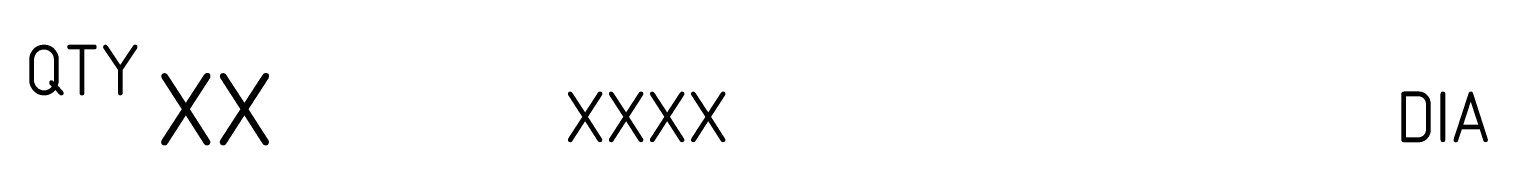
# Model space of a CAD drawing. Extents: x 149 to 250, y 3474 to 3481.
import ezdxf
from ezdxf.enums import TextEntityAlignment as Align

# ---------------------------------------------------------------- set-up
doc = ezdxf.new("R2010")
doc.units = 0
doc.header["$LTSCALE"] = 100
doc.header["$MEASUREMENT"] = 0
doc.layers.add('DIM', color=7, linetype='CONTINUOUS')
doc.styles.get("Standard").update_dxf_attribs({"font": 'isocp.shx'})

msp = doc.modelspace()

# ---------------------------------------------------------------- texts
at = {"layer": 'DIM', "color": 2, "linetype": 'Continuous'}
msp.add_attdef('QTY', text='', height=3.5, dxfattribs=at).set_placement((156.41, 3477.54), align=Align.RIGHT)
at = {"layer": 'DIM', "color": 1, "linetype": 'Continuous'}
msp.add_attdef('XX', (157.5, 3474.09), 'f1', height=5, dxfattribs=at)
at = {"layer": 'DIM', "color": 2, "linetype": 'Continuous'}
for tag, p, s in [('XXXX', (185.72, 3474.31), ''), ('DIA', (243.24, 3474.31), '%%C22')]:
    msp.add_attdef(tag, p, s, height=3.5, dxfattribs=at)

doc.saveas('drawing.dxf')
